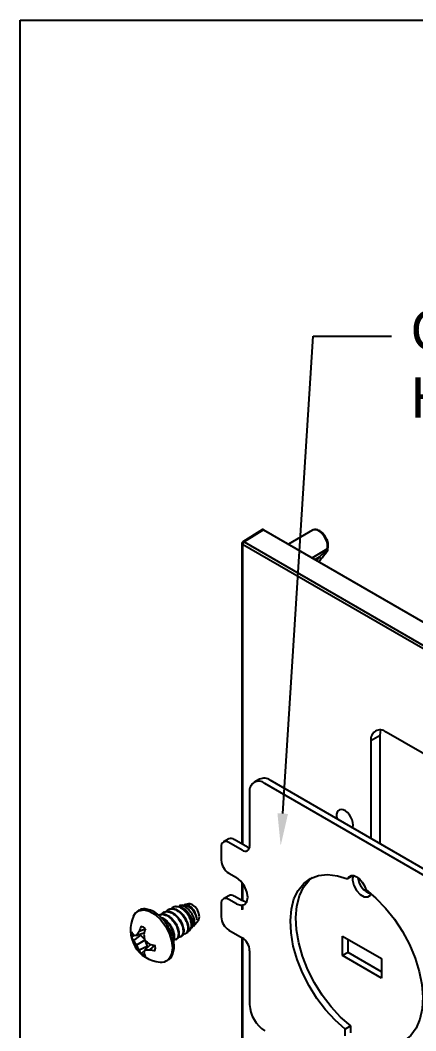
# Model space of a CAD drawing. Extents: x 0 to 11.8, y -8.7 to 0.
# Drawn here: x 0 to 1.847, y -4.711 to 0 of the extents above; entities that cross this region are included whole.
import ezdxf
from ezdxf import colors
from ezdxf.entities.mleader import LeaderData, LeaderLine
from ezdxf.math import Vec2, Vec3

# ---------------------------------------------------------------- set-up
doc = ezdxf.new("R2010")
doc.units = 0
doc.header["$LTSCALE"] = 0.5
doc.header["$MEASUREMENT"] = 0
for name, color, linetype in [('End Cap', 92, 'CONTINUOUS'), ('FAB DWG', 221, 'CONTINUOUS'), ('Hardware', 242, 'CONTINUOUS')]:
    doc.layers.add(name, color=color, linetype=linetype)
doc.layers.add('Text-Unprinted', color=131, linetype='CONTINUOUS', plot=False)
doc.styles.get("Standard").update_dxf_attribs({"font": 'arial.ttf'})

msp = doc.modelspace()

# ---------------------------------------------------------------- linework, layer by layer
at = {"layer": 'End Cap', "transparency": 16777216}
for p, q in [((1.1311, -2.3749), (1.0402, -2.4311)), ((1.1362, -2.3753), (1.0454, -2.4315)), ((1.1362, -2.3753), (3.2434, -3.5918)), ((1.3641, -2.3781), (1.2526, -2.4425)), ((1.0355, -2.4396), (1.0355, -3.8396)), ((3.1424, -3.6583), (1.0384, -2.4437)), ((1.0384, -2.4437), (1.0384, -3.8413)), ((1.0454, -2.4315), (3.1493, -3.6461)), ((1.3627, -2.506), (1.4339, -2.4649)), ((1.4116, -2.5031), (1.4328, -2.4754)), ((1.4357, -2.4707), (1.4352, -2.4716)), ((1.3959, -2.5027), (1.3764, -2.5139)), ((1.3838, -2.5182), (1.3959, -2.5027)), ((1.402, -2.5155), (1.395, -2.5247)), ((1.395, -2.5247), (1.4015, -2.5163)), ((1.6803, -3.3349), (1.6378, -3.3594)), ((1.6803, -3.8393), (1.6803, -3.3349)), ((2.4722, -3.7595), (1.7085, -3.3186)), ((1.6378, -3.3594), (1.6378, -3.8148)), ((1.0355, -4.021), (1.0355, -4.1047)), ((1.0384, -4.0249), (1.0384, -4.1057)), ((1.0355, -4.1251), (1.0355, -4.1481)), ((1.0384, -4.1245), (1.0384, -4.1464)), ((1.0355, -4.2772), (1.0355, -4.8854)), ((1.0384, -4.2791), (1.0384, -4.8848))]:
    msp.add_line(p, q, dxfattribs=at)
at = {"layer": 'End Cap', "transparency": 16777216, "flags": 128}
for points in [[(1.4339, -2.4649), (1.4353, -2.4544), (1.4344, -2.4425), (1.4311, -2.4298), (1.4258, -2.4171), (1.4186, -2.4051), (1.41, -2.3944), (1.4005, -2.3857), (1.3906, -2.3794), (1.3809, -2.376), (1.3719, -2.3755), (1.3641, -2.3781)], [(1.4328, -2.4754), (1.4334, -2.4745), (1.4352, -2.4716)], [(1.4338, -2.4685), (1.435, -2.4677), (1.436, -2.4668), (1.4366, -2.4659), (1.4368, -2.4649), (1.4367, -2.4646)], [(1.3959, -2.5027), (1.3979, -2.5038), (1.3996, -2.5053), (1.4011, -2.507), (1.4022, -2.5088), (1.4028, -2.5107), (1.403, -2.5125), (1.4028, -2.5141), (1.402, -2.5155)], [(1.6803, -3.3349), (1.6816, -3.3198), (1.6845, -3.3096)], [(1.5548, -3.7524), (1.5535, -3.7405), (1.5499, -3.728), (1.5442, -3.7156), (1.5367, -3.7041), (1.5279, -3.6942), (1.5183, -3.6865), (1.5086, -3.6816), (1.4993, -3.6798), (1.4911, -3.681), (1.4844, -3.6854), (1.4797, -3.6925), (1.4773, -3.702), (1.4773, -3.7133), (1.4792, -3.7232)], [(1.5524, -3.7655), (1.5535, -3.7629), (1.5548, -3.7524)]]:
    msp.add_lwpolyline(points, dxfattribs=at)
at = {"layer": 'End Cap', "transparency": 16777216}
for centre, radius, start, end in [((1.0455, -2.4396), 0.01, 121.7291, 180), ((1.0403, -2.4392), 0.0048, 184.1293, 247.1908), ((1.0538, -2.4444), 0.0154, 123.2297, 177.3477), ((1.0425, -2.4354), 0.00487, 53.4892, 117.3259), ((1.4426, -2.467), 0.00889, 166.5236, 189.9404), ((1.431, -2.4716), 0.00413, 0.5301, 48.126), ((1.4313, -2.4599), 0.0057, 297.6809, 343.9464), ((1.4269, -2.4661), 0.01, 332.5856, 0), ((1.4269, -2.4661), 0.01, 0, 8.714), ((1.6809, -3.3524), 0.0437, 50.7967, 189.214)]:
    msp.add_arc(centre, radius, start, end, dxfattribs=at)
msp.add_ellipse((1.1362, -2.3835), major_axis=(-0.005, 0.00866), ratio=0.577206, start_param=5.498021, end_param=6.300635, dxfattribs=at)
for points, knots in [([(1.4367, -2.4615), (1.4372, -2.4595), (1.4384, -2.4542), (1.4384, -2.4444), (1.4364, -2.4324), (1.4321, -2.4201), (1.4261, -2.4083), (1.4184, -2.3974), (1.4095, -2.3881), (1.3997, -2.3807), (1.3897, -2.376), (1.3801, -2.3742), (1.3716, -2.3746), (1.3671, -2.3769), (1.3651, -2.378)], [0, 0, 0, 0, 0.050309, 0.139397, 0.229921, 0.320539, 0.410875, 0.501279, 0.59217, 0.684076, 0.777457, 0.860465, 0.939013, 1, 1, 1, 1]), ([(1.3959, -2.5027), (1.4019, -2.4974), (1.4081, -2.492), (1.4175, -2.4836), (1.4207, -2.4807), (1.4272, -2.4748), (1.4305, -2.4718), (1.4338, -2.4685)], [0, 0, 0, 0, 0.5, 0.5, 0.75, 0.75, 1, 1, 1, 1]), ([(1.4352, -2.4716), (1.4321, -2.476), (1.4291, -2.48), (1.4233, -2.4878), (1.4204, -2.4916), (1.412, -2.5025), (1.4069, -2.5092), (1.402, -2.5155)], [0, 0, 0, 0, 0.25, 0.25, 0.5, 0.5, 1, 1, 1, 1]), ([(1.4367, -2.4646), (1.4367, -2.4639), (1.4365, -2.4625), (1.4367, -2.4617), (1.4367, -2.4615), (1.4367, -2.4615)], [0, 0, 0, 0, 0.4349573, 0.9370203, 1, 1, 1, 1])]:
    msp.add_open_spline(points, degree=3, knots=knots, dxfattribs=at)
at = {"layer": 'Hardware', "transparency": 16777216}
for p, q in [((1.1174, -3.5383), (1.0921, -3.5529)), ((1.9994, -4.0528), (1.142, -3.5579)), ((2.0248, -4.0382), (1.1674, -3.5432)), ((1.0713, -3.5987), (1.0713, -3.8488)), ((0.9388, -3.8539), (0.9388, -3.9153)), ((0.9745, -3.8163), (0.9491, -3.831)), ((1.036, -3.8692), (0.9741, -3.8335)), ((1.0614, -3.8545), (0.9995, -3.8188)), ((0.9741, -3.9766), (1.0096, -3.9971)), ((1.5536, -3.9889), (1.5282, -4.0036)), ((0.9745, -4.0815), (0.9491, -4.0962)), ((1.0096, -4.1192), (0.9741, -4.0986)), ((1.035, -4.1045), (0.9995, -4.084)), ((0.6938, -4.1451), (0.691, -4.1467)), ((0.7268, -4.1318), (0.7209, -4.133)), ((0.7567, -4.1255), (0.7429, -4.1284)), ((0.7859, -4.1194), (0.7649, -4.1238)), ((0.9388, -4.1191), (0.9388, -4.1805)), ((0.6496, -4.1706), (0.6468, -4.1722)), ((0.6717, -4.1579), (0.6689, -4.1595)), ((0.5839, -4.238), (0.5548, -4.2487)), ((0.7934, -4.2398), (0.7998, -4.2326)), ((0.8084, -4.2231), (0.8311, -4.1977)), ((0.539, -4.2659), (0.5196, -4.2729)), ((0.5619, -4.2659), (0.529, -4.2901)), ((0.5791, -4.2559), (0.543, -4.2668)), ((0.5564, -4.2627), (0.5619, -4.2659)), ((0.5619, -4.2659), (0.5814, -4.2864)), ((0.7269, -4.2854), (0.7296, -4.2838)), ((0.749, -4.2726), (0.7517, -4.271)), ((0.9741, -4.2417), (1.036, -4.2775)), ((1.5053, -4.2694), (1.6871, -4.3744)), ((1.5053, -4.3603), (1.5053, -4.2694)), ((1.5307, -4.3456), (1.5307, -4.2841)), ((0.582, -4.2893), (0.543, -4.3118)), ((0.5923, -4.3184), (0.5548, -4.3348)), ((0.6095, -4.3086), (0.582, -4.3343)), ((0.5842, -4.2913), (0.5923, -4.3184)), ((0.5923, -4.3184), (0.5923, -4.3247)), ((0.6274, -4.3133), (0.6035, -4.3331)), ((1.0713, -4.3387), (1.0713, -4.5888)), ((1.5307, -4.3456), (1.5053, -4.3603)), ((1.6871, -4.4652), (1.5053, -4.3603)), ((1.6871, -4.4359), (1.5307, -4.3456)), ((1.6871, -4.3744), (1.6871, -4.4652)), ((1.5432, -4.6887), (1.5177, -4.7034)), ((1.5177, -4.7348), (1.5177, -4.7034)), ((1.5432, -4.7201), (1.5432, -4.6887))]:
    msp.add_line(p, q, dxfattribs=at)
at = {"layer": 'Hardware', "transparency": 16777216, "flags": 128}
for points in [[(1.0614, -3.8545), (1.0683, -3.8577), (1.0702, -3.8583)], [(1.0096, -4.1192), (1.0299, -4.1262), (1.047, -4.1229), (1.0585, -4.1097), (1.0625, -4.0886), (1.0585, -4.0629), (1.047, -4.0365), (1.0299, -4.0134), (1.0096, -3.9971)], [(1.5177, -4.7034), (1.4706, -4.6622), (1.426, -4.6142), (1.385, -4.5604), (1.3485, -4.5022), (1.3175, -4.4411), (1.2928, -4.3785), (1.275, -4.316), (1.2644, -4.2551), (1.2614, -4.1973), (1.2661, -4.1442), (1.2782, -4.0968), (1.2976, -4.0566), (1.3238, -4.0243), (1.356, -4.0009), (1.3935, -3.9869), (1.4354, -3.9827), (1.4807, -3.9883), (1.5282, -4.0036)], [(1.5432, -4.6887), (1.4961, -4.6475), (1.4515, -4.5995), (1.4104, -4.5457), (1.374, -4.4876), (1.343, -4.4264), (1.3183, -4.3638), (1.3004, -4.3013), (1.2899, -4.2404), (1.2869, -4.1826), (1.2915, -4.1295), (1.3037, -4.0821), (1.3231, -4.0419), (1.3492, -4.0096), (1.3651, -3.9964)], [(1.5282, -4.0036), (1.5346, -3.9931), (1.5446, -3.9876), (1.557, -3.9876), (1.5707, -3.993), (1.5845, -4.0034), (1.5969, -4.0178), (1.6068, -4.0348), (1.6133, -4.0528)], [(1.5536, -3.9889), (1.5514, -4.0093), (1.5571, -4.0333), (1.5696, -4.0568), (1.5868, -4.0756), (1.6056, -4.0865), (1.6228, -4.0875), (1.6353, -4.0784), (1.6384, -4.0725)], [(1.6133, -4.0528), (1.6608, -4.0922), (1.706, -4.1389), (1.7479, -4.1915), (1.7855, -4.2488), (1.8177, -4.3095), (1.8438, -4.3719), (1.8632, -4.4345), (1.8754, -4.4959), (1.88, -4.5545), (1.8771, -4.6088), (1.8665, -4.6575), (1.8487, -4.6994), (1.8239, -4.7334), (1.793, -4.7588), (1.7565, -4.7749), (1.7155, -4.7813), (1.6709, -4.7778), (1.6238, -4.7646)], [(0.8368, -4.1798), (0.8343, -4.164), (0.8273, -4.1477), (0.8167, -4.1335), (0.8043, -4.1234), (0.7918, -4.1191), (0.7859, -4.1194)], [(1.0575, -4.1117), (1.0553, -4.1115), (1.035, -4.1045)], [(0.5291, -4.1764), (0.5365, -4.1647), (0.5541, -4.1514), (0.5768, -4.1476), (0.6026, -4.1538), (0.6295, -4.1693), (0.6553, -4.193), (0.678, -4.2229), (0.6956, -4.2565), (0.7068, -4.2913), (0.7106, -4.3242), (0.7068, -4.3528), (0.6956, -4.3746), (0.6906, -4.3799)], [(0.8311, -4.1977), (0.8343, -4.1927), (0.8368, -4.1798)]]:
    msp.add_lwpolyline(points, dxfattribs=at)
at = {"layer": 'Hardware', "transparency": 16777216}
for centre, radius, start, end in [((1.1144, -3.5917), 0.0437, 50.7967, 189.214), ((1.1381, -3.5841), 0.0503, 54.3824, 114.3071), ((0.9848, -3.8393), 0.0251, 54.3824, 114.3071), ((0.9603, -3.8504), 0.0218, 50.7967, 189.214), ((1.0498, -3.8523), 0.0218, 230.7967, 9.214), ((1.0155, -3.9118), 0.0768, 182.6055, 237.3945), ((1.6654, -3.989), 0.0887, 185.3027, 252.0279), ((0.9603, -4.1156), 0.0218, 50.7967, 189.214), ((0.9848, -4.1044), 0.0251, 54.3824, 114.3071), ((0.7448, -4.195), 0.0799, 0.7404, 55.3724), ((0.6657, -4.241), 0.151, 154.7008, 265.2938), ((1.0155, -4.177), 0.0768, 182.6055, 237.3945), ((0.7378, -4.3086), 0.1925, 153.8836, 161.8938), ((0.538, -4.2934), 0.0746, 51.1806, 68.8248), ((0.8676, -4.3247), 0.2967, 162.4504, 167.78), ((0.5933, -4.2615), 0.0746, 171.1794, 188.8206), ((0.5768, -4.2205), 0.0644, 207.294, 222.063), ((0.5888, -4.246), 0.0742, 201.2615, 216.3895), ((0.5567, -4.1714), 0.0964, 253.2757, 261.8218), ((0.6876, -4.3487), 0.1662, 143.0124, 150.4521), ((0.8005, -4.2407), 0.2238, 185.4463, 192.5419), ((0.9946, -4.3422), 0.0768, 2.6055, 57.3945), ((0.6527, -4.2257), 0.1394, 207.4879, 218.1386), ((0.6724, -4.2599), 0.1395, 201.8619, 212.512), ((0.7333, -4.1244), 0.2238, 227.4587, 234.5541), ((0.5833, -4.1682), 0.1662, 269.5543, 276.9926), ((0.6941, -4.0242), 0.2967, 252.2217, 257.5505), ((0.6432, -4.1448), 0.1925, 258.1085, 266.1181), ((0.5564, -4.3254), 0.0746, 351.1794, 8.8206), ((0.6229, -4.3051), 0.0743, 203.6114, 218.7372), ((0.6117, -4.2934), 0.0746, 231.1806, 248.8248), ((0.6715, -4.3702), 0.0964, 158.1864, 166.735), ((0.639, -4.3282), 0.0645, 197.9392, 212.7056), ((0.6584, -4.3422), 0.0495, 264.1321, 310.5569), ((1.2249, -4.5818), 0.1537, 182.6055, 237.3945)]:
    msp.add_arc(centre, radius, start, end, dxfattribs=at)
for points, knots in [([(0.6939, -4.2322), (0.6899, -4.2248), (0.6802, -4.2072), (0.6598, -4.1831), (0.6352, -4.1618), (0.609, -4.1476), (0.5839, -4.1421), (0.5607, -4.145), (0.5422, -4.1568), (0.5316, -4.1683), (0.5293, -4.1763), (0.5292, -4.1766)], [0, 0, 0, 0, 0.094691, 0.226956, 0.359756, 0.493581, 0.628437, 0.747326, 0.873689, 0.99674, 1, 1, 1, 1]), ([(0.683, -4.1554), (0.6854, -4.1522), (0.6915, -4.1441), (0.7079, -4.1413), (0.7283, -4.147), (0.7488, -4.1618), (0.7665, -4.1827), (0.7786, -4.2071), (0.7839, -4.2306), (0.7814, -4.2494), (0.7728, -4.2613), (0.7636, -4.2615), (0.7594, -4.2616)], [0, 0, 0, 0, 0.069685, 0.177153, 0.281858, 0.386563, 0.494032, 0.597227, 0.703759, 0.81029, 0.913486, 1, 1, 1, 1]), ([(0.6938, -4.1452), (0.6993, -4.1431), (0.7104, -4.1391), (0.7311, -4.1456), (0.7516, -4.1601), (0.7693, -4.1812), (0.7814, -4.2054), (0.7868, -4.2292), (0.7839, -4.2473), (0.7786, -4.2574), (0.7738, -4.2582), (0.7738, -4.2582)], [0, 0, 0, 0, 0.125903, 0.24999, 0.374077, 0.50144, 0.623738, 0.74999, 0.876242, 0.998541, 1, 1, 1, 1]), ([(0.7832, -4.2451), (0.7839, -4.2451), (0.7886, -4.2453), (0.7948, -4.2393), (0.8001, -4.2275), (0.8001, -4.2107), (0.795, -4.1915), (0.7851, -4.1719), (0.7713, -4.1544), (0.755, -4.1408), (0.738, -4.1328), (0.7222, -4.1319), (0.7111, -4.1354), (0.7073, -4.1409), (0.7064, -4.1423)], [0, 0, 0, 0, 0.013765, 0.106757, 0.199636, 0.294102, 0.388818, 0.483449, 0.579428, 0.675867, 0.772246, 0.869739, 0.967899, 1, 1, 1, 1]), ([(0.7269, -4.1325), (0.7305, -4.1318), (0.739, -4.1303), (0.7548, -4.1358), (0.7715, -4.1471), (0.7864, -4.1631), (0.7978, -4.1816), (0.8045, -4.2006), (0.8061, -4.2171), (0.804, -4.2282), (0.8002, -4.2313), (0.7992, -4.2321)], [0, 0, 0, 0, 0.092761, 0.219048, 0.345275, 0.468342, 0.591548, 0.714701, 0.834913, 0.955038, 1, 1, 1, 1]), ([(0.8081, -4.2228), (0.8085, -4.2226), (0.8116, -4.2206), (0.8141, -4.2118), (0.8143, -4.1975), (0.8095, -4.1803), (0.8007, -4.163), (0.7882, -4.1474), (0.7735, -4.1352), (0.7586, -4.1286), (0.7478, -4.1266), (0.7434, -4.1285), (0.743, -4.1287)], [0, 0, 0, 0, 0.014877, 0.132647, 0.252686, 0.373089, 0.493359, 0.615552, 0.73841, 0.861176, 0.985524, 1, 1, 1, 1]), ([(0.7568, -4.1263), (0.7591, -4.1257), (0.7654, -4.124), (0.778, -4.1276), (0.7925, -4.1362), (0.8059, -4.1491), (0.8163, -4.1644), (0.8231, -4.1804), (0.8241, -4.1896), (0.8247, -4.194)], [0, 0, 0, 0, 0.0841855, 0.2412183, 0.3982, 0.5514582, 0.7040097, 0.856533, 1, 1, 1, 1]), ([(0.7902, -4.1293), (0.7856, -4.1271), (0.7767, -4.1227), (0.7688, -4.1235), (0.7649, -4.1239)], [0, 0, 0, 0, 0.510998, 1, 1, 1, 1]), ([(0.7658, -4.1255), (0.7679, -4.1248), (0.7743, -4.1227), (0.7834, -4.1257), (0.7894, -4.1289), (0.7902, -4.1293)], [0, 0, 0, 0, 0.297807, 0.902635, 1, 1, 1, 1]), ([(0.6468, -4.1723), (0.6524, -4.1703), (0.6634, -4.1662), (0.6842, -4.1727), (0.7046, -4.1872), (0.7223, -4.2083), (0.7344, -4.2326), (0.7397, -4.2561), (0.7372, -4.275), (0.7286, -4.2868), (0.7194, -4.287), (0.7152, -4.2871)], [0, 0, 0, 0, 0.114346, 0.227043, 0.33974, 0.455412, 0.566484, 0.681147, 0.79581, 0.906882, 1, 1, 1, 1]), ([(0.6496, -4.1707), (0.6552, -4.1687), (0.6662, -4.1646), (0.6869, -4.1711), (0.7074, -4.1856), (0.7251, -4.2067), (0.7372, -4.2309), (0.7426, -4.2547), (0.7397, -4.2728), (0.7344, -4.283), (0.7297, -4.2837), (0.7296, -4.2837)], [0, 0, 0, 0, 0.125903, 0.24999, 0.374077, 0.50144, 0.623738, 0.74999, 0.876242, 0.998541, 1, 1, 1, 1]), ([(0.6589, -4.1835), (0.6609, -4.184), (0.6694, -4.1861), (0.6853, -4.1989), (0.7029, -4.2193), (0.7152, -4.2439), (0.72, -4.2668), (0.7195, -4.2823), (0.7157, -4.2865), (0.7152, -4.2871)], [0, 0, 0, 0, 0.05347, 0.235075, 0.421475, 0.600462, 0.785236, 0.970009, 1, 1, 1, 1]), ([(0.6609, -4.1681), (0.6633, -4.1649), (0.6694, -4.1569), (0.6858, -4.1541), (0.7062, -4.1598), (0.7267, -4.1745), (0.7444, -4.1955), (0.7565, -4.2198), (0.7618, -4.2434), (0.7593, -4.2622), (0.7507, -4.274), (0.7415, -4.2743), (0.7373, -4.2744)], [0, 0, 0, 0, 0.069685, 0.177153, 0.281858, 0.386563, 0.494032, 0.597227, 0.703759, 0.81029, 0.913486, 1, 1, 1, 1]), ([(0.6617, -4.1867), (0.6618, -4.1867), (0.6685, -4.1886), (0.6826, -4.2007), (0.7002, -4.2208), (0.7122, -4.2453), (0.7179, -4.2689), (0.7153, -4.2805), (0.714, -4.2862)], [0, 0, 0, 0, 0.003073, 0.201898, 0.405972, 0.601931, 0.804225, 1, 1, 1, 1]), ([(0.6717, -4.1579), (0.6772, -4.1559), (0.6883, -4.1519), (0.709, -4.1583), (0.7295, -4.1729), (0.7472, -4.1939), (0.7593, -4.2182), (0.7647, -4.2419), (0.7618, -4.26), (0.7565, -4.2702), (0.7517, -4.2709), (0.7517, -4.2709)], [0, 0, 0, 0, 0.125903, 0.24999, 0.374077, 0.50144, 0.623738, 0.74999, 0.876242, 0.998541, 1, 1, 1, 1]), ([(0.6959, -4.3775), (0.6966, -4.3771), (0.7035, -4.3728), (0.7115, -4.3577), (0.7186, -4.3339), (0.7188, -4.3047), (0.7122, -4.2731), (0.7034, -4.2479), (0.6956, -4.2351), (0.6939, -4.2322)], [0, 0, 0, 0, 0.02095, 0.197802, 0.377917, 0.565327, 0.755895, 0.946213, 1, 1, 1, 1]), ([(0.5808, -4.3383), (0.5799, -4.339), (0.5747, -4.3434), (0.5694, -4.3479), (0.565, -4.3516)], [0, 0, 0, 0, 0.160972, 1, 1, 1, 1])]:
    msp.add_open_spline(points, degree=3, knots=knots, dxfattribs=at)
at = {"layer": 'Text-Unprinted', "ltscale": 0.5, "transparency": 16777216}
msp.add_lwpolyline([(0, 0), (11.6642, 0), (11.6642, -8.685), (0, -8.685)], close=True, dxfattribs=at)

# ---------------------------------------------------------------- leaders
at = {"layer": 'FAB DWG', "transparency": 16777216}
ml = msp.add_multileader_mtext('Standard', dxfattribs=at)
ml.set_content('CV00267\\PHW63214 (x2)', color=256)
ml.set_leader_properties()
ml.build(insert=Vec2(0, 0))
ml.multileader.update_dxf_attribs({"dogleg_length": 0.0922, "arrow_head_size": 0.15})
ctx = ml.context
ctx.base_point, ctx.char_height, ctx.arrow_head_size, ctx.landing_gap_size, ctx.plane_origin = Vec3(1.7329, -1.4727), 0.188, 0.15, 0.09, Vec3(8.9962, -3.4705)
notes = []
notes.append((ctx, [(1, (1, 1, 0), (1.3678, -1.4727), (1, 0), 0.3651, [(0, [(1.2161, -3.8484)], 0, [])])]))
ctx.mtext.insert, ctx.mtext.width, ctx.mtext.defined_height, ctx.mtext.flow_direction = Vec3(1.8229, -1.3511), 2.305108, 0.5139, 5
for ctx, leaders in notes:
    for number, flags, end, landing, length, lines in leaders:
        leader = LeaderData()
        leader.index, (leader.has_last_leader_line, leader.has_dogleg_vector, leader.attachment_direction) = number, flags
        leader.last_leader_point, leader.dogleg_vector, leader.dogleg_length = Vec3(end), Vec3(landing), length
        for number, points, colour, breaks in lines:
            line = LeaderLine()
            line.index, line.vertices, line.color, line.breaks = number, Vec3.list(points), colors.encode_raw_color(colour), breaks
            leader.lines.append(line)
        ctx.leaders.append(leader)

doc.saveas('drawing.dxf')
